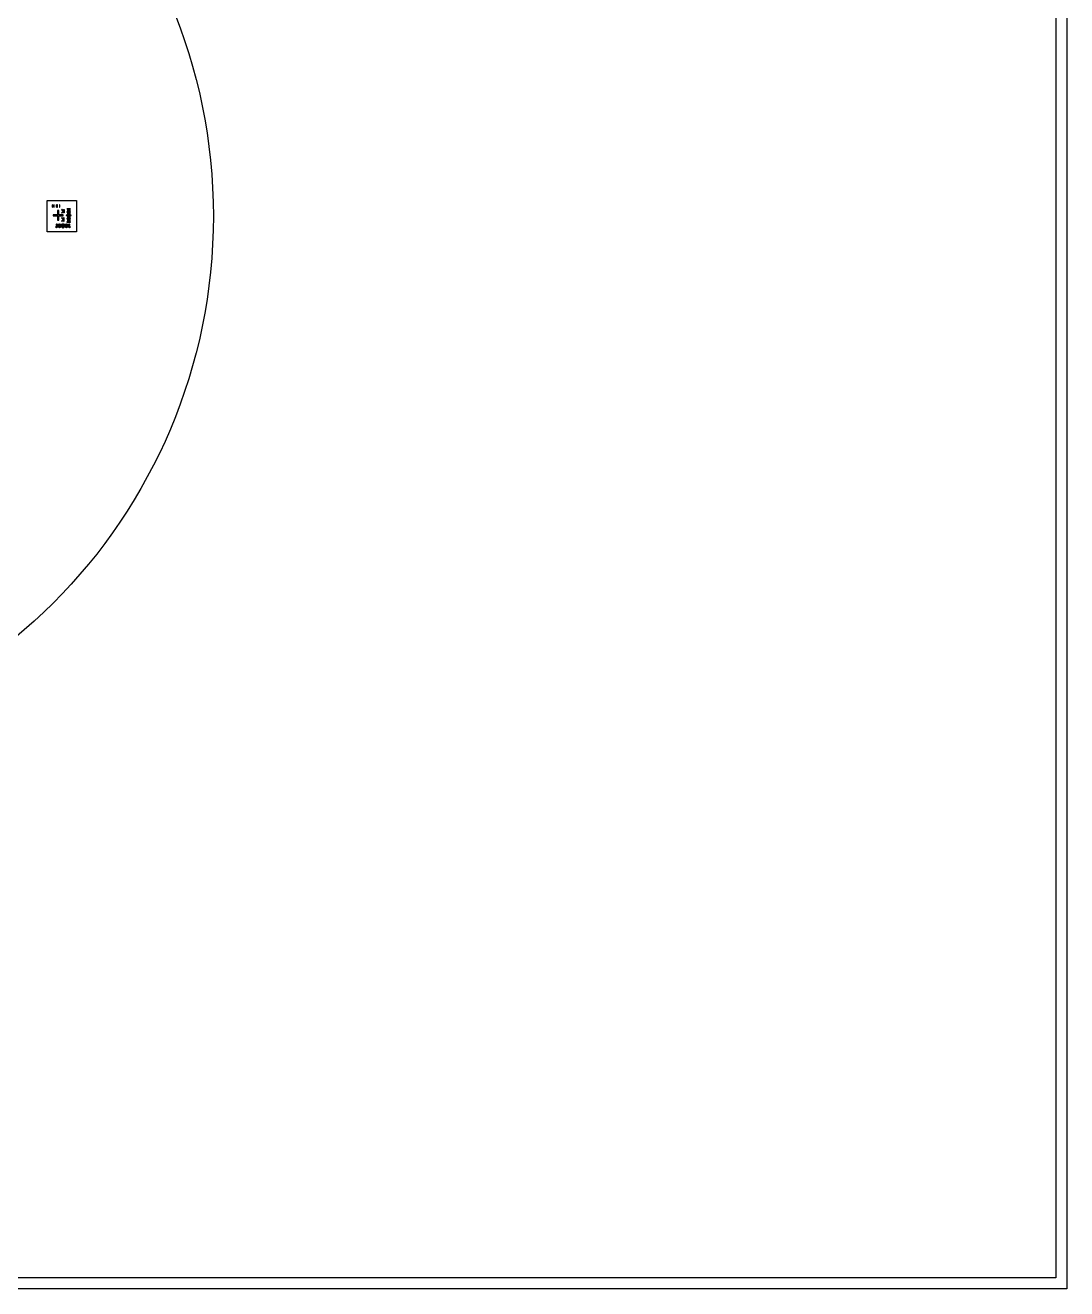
# Model space of a CAD drawing. Header units: millimetres. Extents: x 40661 to 310350, y 5158 to 133158.
# Drawn here: x 262754 to 310350, y 5158 to 62878 of the extents above; entities that cross this region are included whole.
import ezdxf

# ---------------------------------------------------------------- set-up
doc = ezdxf.new("R2010")
doc.units = ezdxf.units.MM
for name, color, linetype in [('Clear', 150, 'Continuous'), ('Mask', 10, 'Continuous'), ('stoppers', 6, 'Continuous'), ('valves', 3, 'Continuous')]:
    doc.layers.add(name, color=color, linetype=linetype)

msp = doc.modelspace()

# ---------------------------------------------------------------- linework, layer by layer
for centre in [(246350, 84158), (246350, 54158)]:
    msp.add_circle(centre, 25000)
at = {"layer": 'Clear'}
for p, q in [((310350, 133158), (310350, 5158)), ((263754, 54868), (265099, 54868)), ((263754, 53448), (263754, 54868)), ((265099, 54868), (265099, 53448)), ((264185, 54668), (264173, 54668)), ((264173, 54668), (264173, 54568)), ((264173, 54568), (264185, 54568)), ((264185, 54568), (264185, 54668)), ((264222, 54668), (264210, 54668)), ((264210, 54668), (264210, 54568)), ((264210, 54568), (264222, 54568)), ((264222, 54568), (264222, 54668)), ((264281, 54415), (264237, 54415)), ((264237, 54415), (264237, 54215)), ((264281, 54215), (264281, 54415)), ((264432, 54470), (264413, 54452)), ((264484, 54381), (264413, 54452)), ((264484, 54381), (264413, 54310)), ((264432, 54292), (264413, 54310)), ((264500, 54403), (264432, 54470)), ((264500, 54360), (264432, 54292)), ((264500, 54403), (264500, 54459)), ((264500, 54459), (264526, 54459)), ((264500, 54303), (264500, 54360)), ((264526, 54303), (264500, 54303)), ((264526, 54459), (264526, 54303)), ((264824, 54499), (264749, 54499)), ((264749, 54499), (264749, 54487)), ((264749, 54487), (264824, 54487)), ((264799, 54469), (264749, 54469)), ((264749, 54469), (264749, 54457)), ((264749, 54457), (264799, 54457)), ((264799, 54439), (264749, 54439)), ((264749, 54439), (264749, 54427)), ((264749, 54427), (264799, 54427)), ((264799, 54409), (264749, 54409)), ((264749, 54409), (264749, 54397)), ((264749, 54397), (264799, 54397)), ((264799, 54379), (264749, 54379)), ((264749, 54379), (264749, 54367)), ((264749, 54367), (264799, 54367)), ((264824, 54349), (264749, 54349)), ((264749, 54349), (264749, 54337)), ((264749, 54337), (264824, 54337)), ((264799, 54319), (264749, 54319)), ((264749, 54319), (264749, 54307)), ((264749, 54307), (264799, 54307)), ((264799, 54289), (264749, 54289)), ((264749, 54289), (264749, 54277)), ((264749, 54277), (264799, 54277)), ((264799, 54259), (264749, 54259)), ((264749, 54259), (264749, 54247)), ((264799, 54457), (264799, 54469)), ((264799, 54427), (264799, 54439)), ((264799, 54397), (264799, 54409)), ((264799, 54367), (264799, 54379)), ((264799, 54307), (264799, 54319)), ((264799, 54277), (264799, 54289)), ((264799, 54247), (264799, 54259)), ((264824, 54487), (264824, 54499)), ((264824, 54337), (264824, 54349)), ((264237, 54215), (264037, 54215)), ((264037, 54215), (264037, 54171)), ((264037, 54171), (264237, 54171)), ((264184, 53798), (264172, 53798)), ((264172, 53798), (264172, 53723)), ((264172, 53723), (264184, 53723)), ((264184, 53723), (264184, 53798)), ((264214, 53773), (264202, 53773)), ((264202, 53773), (264202, 53723)), ((264202, 53723), (264214, 53723)), ((264214, 53723), (264214, 53773)), ((264244, 53773), (264232, 53773)), ((264232, 53773), (264232, 53723)), ((264232, 53723), (264244, 53723)), ((264237, 54171), (264237, 53971)), ((264237, 53971), (264281, 53971)), ((264244, 53723), (264244, 53773)), ((264274, 53773), (264262, 53773)), ((264262, 53773), (264262, 53723)), ((264262, 53723), (264274, 53723)), ((264274, 53723), (264274, 53773)), ((264481, 54215), (264281, 54215)), ((264281, 53971), (264281, 54171)), ((264281, 54171), (264481, 54171)), ((264304, 53773), (264292, 53773)), ((264292, 53773), (264292, 53723)), ((264292, 53723), (264304, 53723)), ((264304, 53723), (264304, 53773)), ((264334, 53798), (264322, 53798)), ((264322, 53798), (264322, 53723)), ((264322, 53723), (264334, 53723)), ((264334, 53723), (264334, 53798)), ((264364, 53773), (264352, 53773)), ((264352, 53773), (264352, 53723)), ((264352, 53723), (264364, 53723)), ((264364, 53723), (264364, 53773)), ((264394, 53773), (264382, 53773)), ((264382, 53773), (264382, 53723)), ((264382, 53723), (264394, 53723)), ((264394, 53723), (264394, 53773)), ((264424, 53773), (264412, 53773)), ((264412, 53773), (264412, 53723)), ((264412, 53723), (264424, 53723)), ((264432, 54090), (264418, 54076)), ((264488, 54005), (264418, 54076)), ((264488, 54005), (264418, 53934)), ((264432, 53920), (264418, 53934)), ((264424, 53723), (264424, 53773)), ((264503, 54019), (264432, 54090)), ((264503, 53991), (264432, 53920)), ((264454, 53773), (264442, 53773)), ((264442, 53773), (264442, 53723)), ((264442, 53723), (264454, 53723)), ((264454, 53723), (264454, 53773)), ((264484, 53823), (264472, 53823)), ((264472, 53823), (264472, 53723)), ((264472, 53723), (264484, 53723)), ((264481, 54171), (264481, 54215)), ((264484, 53723), (264484, 53823)), ((264514, 53773), (264502, 53773)), ((264502, 53773), (264502, 53723)), ((264502, 53723), (264514, 53723)), ((264523, 54080), (264503, 54080)), ((264503, 54080), (264503, 54019)), ((264503, 53991), (264503, 53930)), ((264503, 53930), (264523, 53930)), ((264514, 53723), (264514, 53773)), ((264523, 53930), (264523, 54080)), ((264544, 53773), (264532, 53773)), ((264532, 53773), (264532, 53723)), ((264532, 53723), (264544, 53723)), ((264544, 53723), (264544, 53773)), ((264574, 53773), (264562, 53773)), ((264562, 53773), (264562, 53723)), ((264562, 53723), (264574, 53723)), ((264574, 53723), (264574, 53773)), ((264604, 53773), (264592, 53773)), ((264592, 53773), (264592, 53723)), ((264592, 53723), (264604, 53723)), ((264604, 53723), (264604, 53773)), ((264634, 53798), (264622, 53798)), ((264622, 53798), (264622, 53723)), ((264622, 53723), (264634, 53723)), ((264634, 53723), (264634, 53798)), ((264664, 53773), (264652, 53773)), ((264652, 53773), (264652, 53723)), ((264652, 53723), (264664, 53723)), ((264664, 53723), (264664, 53773)), ((264694, 53773), (264682, 53773)), ((264682, 53773), (264682, 53723)), ((264682, 53723), (264694, 53723)), ((264694, 53723), (264694, 53773)), ((264724, 53773), (264712, 53773)), ((264712, 53773), (264712, 53723)), ((264712, 53723), (264724, 53723)), ((264724, 53723), (264724, 53773)), ((264754, 53773), (264742, 53773)), ((264742, 53773), (264742, 53723)), ((264742, 53723), (264754, 53723)), ((264749, 54247), (264799, 54247)), ((264799, 54229), (264749, 54229)), ((264749, 54229), (264749, 54217)), ((264749, 54217), (264799, 54217)), ((264849, 54199), (264749, 54199)), ((264749, 54199), (264749, 54187)), ((264749, 54187), (264849, 54187)), ((264799, 54169), (264749, 54169)), ((264749, 54169), (264749, 54157)), ((264749, 54157), (264799, 54157)), ((264799, 54139), (264749, 54139)), ((264749, 54139), (264749, 54127)), ((264749, 54127), (264799, 54127)), ((264799, 54109), (264749, 54109)), ((264749, 54109), (264749, 54097)), ((264749, 54097), (264799, 54097)), ((264799, 54079), (264749, 54079)), ((264749, 54079), (264749, 54067)), ((264749, 54067), (264799, 54067)), ((264824, 54049), (264749, 54049)), ((264749, 54049), (264749, 54037)), ((264749, 54037), (264824, 54037)), ((264799, 54019), (264749, 54019)), ((264749, 54019), (264749, 54007)), ((264749, 54007), (264799, 54007)), ((264799, 53989), (264749, 53989)), ((264749, 53989), (264749, 53977)), ((264749, 53977), (264799, 53977)), ((264799, 53959), (264749, 53959)), ((264749, 53959), (264749, 53947)), ((264749, 53947), (264799, 53947)), ((264799, 53929), (264749, 53929)), ((264749, 53929), (264749, 53917)), ((264749, 53917), (264799, 53917)), ((264824, 53899), (264749, 53899)), ((264749, 53899), (264749, 53887)), ((264749, 53887), (264824, 53887)), ((264754, 53723), (264754, 53773)), ((264784, 53798), (264772, 53798)), ((264772, 53798), (264772, 53723)), ((264772, 53723), (264784, 53723)), ((264784, 53723), (264784, 53798)), ((264799, 54217), (264799, 54229)), ((264799, 54157), (264799, 54169)), ((264799, 54127), (264799, 54139)), ((264799, 54097), (264799, 54109)), ((264799, 54067), (264799, 54079)), ((264799, 54007), (264799, 54019)), ((264799, 53977), (264799, 53989)), ((264799, 53947), (264799, 53959)), ((264799, 53917), (264799, 53929)), ((264824, 54037), (264824, 54049)), ((264824, 53887), (264824, 53899)), ((264849, 54187), (264849, 54199)), ((265099, 53448), (263754, 53448)), ((310350, 5158), (182350, 5158))]:
    msp.add_line(p, q, dxfattribs=at)
at = {"layer": 'Mask'}
for p, q in [((309850, 132658), (309850, 5658)), ((309850, 5658), (182850, 5658))]:
    msp.add_line(p, q, dxfattribs=at)
at = {"layer": 'stoppers'}
for p, q in [((263999, 54668), (263987, 54668)), ((263987, 54668), (263987, 54568)), ((263987, 54568), (263999, 54568)), ((263999, 54568), (263999, 54668)), ((264036, 54668), (264024, 54668)), ((264024, 54668), (264024, 54568)), ((264024, 54568), (264036, 54568)), ((264036, 54568), (264036, 54668)), ((264073, 54668), (264061, 54668)), ((264061, 54668), (264061, 54568)), ((264061, 54568), (264073, 54568)), ((264073, 54568), (264073, 54668)), ((264278, 54412), (264240, 54412)), ((264240, 54412), (264240, 54212)), ((264278, 54212), (264278, 54412)), ((264432, 54466), (264418, 54452)), ((264488, 54381), (264418, 54452)), ((264488, 54381), (264418, 54310)), ((264432, 54296), (264418, 54310)), ((264503, 54395), (264432, 54466)), ((264503, 54367), (264432, 54296)), ((264503, 54395), (264503, 54456)), ((264503, 54456), (264523, 54456)), ((264503, 54306), (264503, 54367)), ((264523, 54306), (264503, 54306)), ((264523, 54456), (264523, 54306)), ((264240, 54212), (264040, 54212)), ((264040, 54212), (264040, 54174)), ((264040, 54174), (264240, 54174)), ((264240, 54174), (264240, 53974)), ((264240, 53974), (264278, 53974)), ((264478, 54212), (264278, 54212)), ((264278, 53974), (264278, 54174)), ((264278, 54174), (264478, 54174)), ((264478, 54174), (264478, 54212))]:
    msp.add_line(p, q, dxfattribs=at)
at = {"layer": 'valves'}
for p, q in [((264284, 54418), (264234, 54418)), ((264234, 54418), (264234, 54218)), ((264284, 54218), (264284, 54418)), ((264322, 54668), (264322, 54568)), ((264334, 54668), (264322, 54668)), ((264322, 54568), (264334, 54568)), ((264334, 54568), (264334, 54668)), ((264729, 54499), (264654, 54499)), ((264654, 54499), (264654, 54487)), ((264654, 54487), (264729, 54487)), ((264729, 54349), (264654, 54349)), ((264654, 54349), (264654, 54337)), ((264654, 54337), (264729, 54337)), ((264729, 54469), (264679, 54469)), ((264679, 54469), (264679, 54457)), ((264679, 54457), (264729, 54457)), ((264729, 54439), (264679, 54439)), ((264679, 54439), (264679, 54427)), ((264679, 54427), (264729, 54427)), ((264729, 54409), (264679, 54409)), ((264679, 54409), (264679, 54397)), ((264679, 54397), (264729, 54397)), ((264729, 54379), (264679, 54379)), ((264679, 54379), (264679, 54367)), ((264679, 54367), (264729, 54367)), ((264729, 54319), (264679, 54319)), ((264679, 54319), (264679, 54307)), ((264679, 54307), (264729, 54307)), ((264729, 54289), (264679, 54289)), ((264679, 54289), (264679, 54277)), ((264679, 54277), (264729, 54277)), ((264729, 54259), (264679, 54259)), ((264679, 54259), (264679, 54247)), ((264729, 54487), (264729, 54499)), ((264729, 54457), (264729, 54469)), ((264729, 54427), (264729, 54439)), ((264729, 54397), (264729, 54409)), ((264729, 54367), (264729, 54379)), ((264729, 54337), (264729, 54349)), ((264729, 54307), (264729, 54319)), ((264729, 54277), (264729, 54289)), ((264729, 54247), (264729, 54259)), ((264234, 54218), (264034, 54218)), ((264034, 54218), (264034, 54168)), ((264034, 54168), (264234, 54168)), ((264172, 53628), (264172, 53703)), ((264172, 53703), (264184, 53703)), ((264184, 53703), (264184, 53628)), ((264202, 53653), (264202, 53703)), ((264202, 53703), (264214, 53703)), ((264214, 53703), (264214, 53653)), ((264232, 53653), (264232, 53703)), ((264232, 53703), (264244, 53703)), ((264234, 54168), (264234, 53968)), ((264234, 53968), (264284, 53968)), ((264244, 53703), (264244, 53653)), ((264262, 53653), (264262, 53703)), ((264262, 53703), (264274, 53703)), ((264274, 53703), (264274, 53653)), ((264484, 54218), (264284, 54218)), ((264284, 53968), (264284, 54168)), ((264284, 54168), (264484, 54168)), ((264292, 53653), (264292, 53703)), ((264292, 53703), (264304, 53703)), ((264304, 53703), (264304, 53653)), ((264322, 53628), (264322, 53703)), ((264322, 53703), (264334, 53703)), ((264334, 53703), (264334, 53628)), ((264352, 53653), (264352, 53703)), ((264352, 53703), (264364, 53703)), ((264364, 53703), (264364, 53653)), ((264382, 53653), (264382, 53703)), ((264382, 53703), (264394, 53703)), ((264394, 53703), (264394, 53653)), ((264412, 53653), (264412, 53703)), ((264412, 53703), (264424, 53703)), ((264432, 54094), (264413, 54076)), ((264484, 54005), (264413, 54076)), ((264484, 54005), (264413, 53934)), ((264432, 53916), (264413, 53934)), ((264424, 53703), (264424, 53653)), ((264500, 54026), (264432, 54094)), ((264500, 53983), (264432, 53916)), ((264442, 53653), (264442, 53703)), ((264442, 53703), (264454, 53703)), ((264454, 53703), (264454, 53653)), ((264472, 53603), (264472, 53703)), ((264472, 53703), (264484, 53703)), ((264484, 54168), (264484, 54218)), ((264484, 53703), (264484, 53603)), ((264526, 54083), (264500, 54083)), ((264500, 54083), (264500, 54026)), ((264500, 53983), (264500, 53927)), ((264500, 53927), (264526, 53927)), ((264502, 53653), (264502, 53703)), ((264502, 53703), (264514, 53703)), ((264514, 53703), (264514, 53653)), ((264526, 53927), (264526, 54083)), ((264532, 53653), (264532, 53703)), ((264532, 53703), (264544, 53703)), ((264544, 53703), (264544, 53653)), ((264562, 53653), (264562, 53703)), ((264562, 53703), (264574, 53703)), ((264574, 53703), (264574, 53653)), ((264592, 53653), (264592, 53703)), ((264592, 53703), (264604, 53703)), ((264604, 53703), (264604, 53653)), ((264622, 53628), (264622, 53703)), ((264622, 53703), (264634, 53703)), ((264729, 54199), (264629, 54199)), ((264629, 54199), (264629, 54187)), ((264629, 54187), (264729, 54187)), ((264634, 53703), (264634, 53628)), ((264652, 53653), (264652, 53703)), ((264652, 53703), (264664, 53703)), ((264729, 54049), (264654, 54049)), ((264654, 54049), (264654, 54037)), ((264654, 54037), (264729, 54037)), ((264729, 53899), (264654, 53899)), ((264654, 53899), (264654, 53887)), ((264654, 53887), (264729, 53887)), ((264664, 53703), (264664, 53653)), ((264679, 54247), (264729, 54247)), ((264729, 54229), (264679, 54229)), ((264679, 54229), (264679, 54217)), ((264679, 54217), (264729, 54217)), ((264729, 54169), (264679, 54169)), ((264679, 54169), (264679, 54157)), ((264679, 54157), (264729, 54157)), ((264729, 54139), (264679, 54139)), ((264679, 54139), (264679, 54127)), ((264679, 54127), (264729, 54127)), ((264729, 54109), (264679, 54109)), ((264679, 54109), (264679, 54097)), ((264679, 54097), (264729, 54097)), ((264729, 54079), (264679, 54079)), ((264679, 54079), (264679, 54067)), ((264679, 54067), (264729, 54067)), ((264729, 54019), (264679, 54019)), ((264679, 54019), (264679, 54007)), ((264679, 54007), (264729, 54007)), ((264729, 53989), (264679, 53989)), ((264679, 53989), (264679, 53977)), ((264679, 53977), (264729, 53977)), ((264729, 53959), (264679, 53959)), ((264679, 53959), (264679, 53947)), ((264679, 53947), (264729, 53947)), ((264729, 53929), (264679, 53929)), ((264679, 53929), (264679, 53917)), ((264679, 53917), (264729, 53917)), ((264682, 53653), (264682, 53703)), ((264682, 53703), (264694, 53703)), ((264694, 53703), (264694, 53653)), ((264712, 53653), (264712, 53703)), ((264712, 53703), (264724, 53703)), ((264724, 53703), (264724, 53653)), ((264729, 54217), (264729, 54229)), ((264729, 54187), (264729, 54199)), ((264729, 54157), (264729, 54169)), ((264729, 54127), (264729, 54139)), ((264729, 54097), (264729, 54109)), ((264729, 54067), (264729, 54079)), ((264729, 54037), (264729, 54049)), ((264729, 54007), (264729, 54019)), ((264729, 53977), (264729, 53989)), ((264729, 53947), (264729, 53959)), ((264729, 53917), (264729, 53929)), ((264729, 53887), (264729, 53899)), ((264742, 53653), (264742, 53703)), ((264742, 53703), (264754, 53703)), ((264754, 53703), (264754, 53653)), ((264772, 53628), (264772, 53703)), ((264772, 53703), (264784, 53703)), ((264784, 53703), (264784, 53628)), ((264184, 53628), (264172, 53628)), ((264214, 53653), (264202, 53653)), ((264244, 53653), (264232, 53653)), ((264274, 53653), (264262, 53653)), ((264304, 53653), (264292, 53653)), ((264334, 53628), (264322, 53628)), ((264364, 53653), (264352, 53653)), ((264394, 53653), (264382, 53653)), ((264424, 53653), (264412, 53653)), ((264454, 53653), (264442, 53653)), ((264484, 53603), (264472, 53603)), ((264514, 53653), (264502, 53653)), ((264544, 53653), (264532, 53653)), ((264574, 53653), (264562, 53653)), ((264604, 53653), (264592, 53653)), ((264634, 53628), (264622, 53628)), ((264664, 53653), (264652, 53653)), ((264694, 53653), (264682, 53653)), ((264724, 53653), (264712, 53653)), ((264754, 53653), (264742, 53653)), ((264784, 53628), (264772, 53628))]:
    msp.add_line(p, q, dxfattribs=at)

doc.saveas('drawing.dxf')
